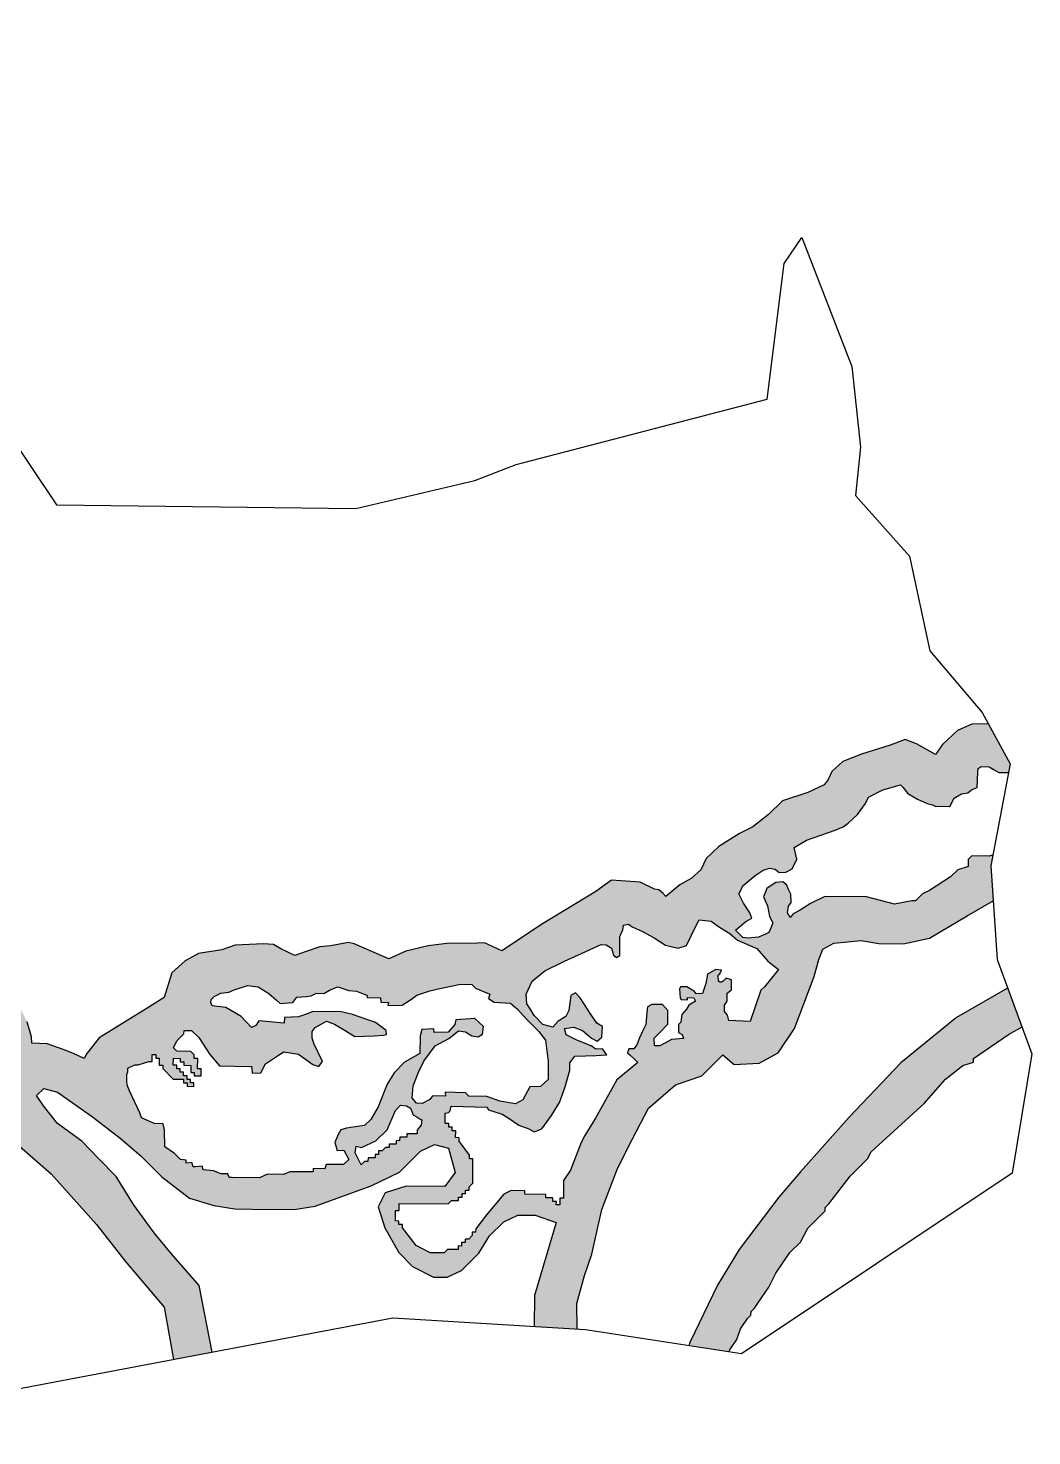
# Model space of a CAD drawing. Header units: metres. Extents: x 291882 to 296460, y 1983505 to 1986737.
# Drawn here: x 295309 to 296460, y 1983505 to 1985121 of the extents above; entities that cross this region are included whole.
import ezdxf

# ---------------------------------------------------------------- set-up
doc = ezdxf.new("R2010")
doc.units = ezdxf.units.M
doc.layers.add('MANGROOVE BUFFER ZONE', color=120, linetype='Continuous')
doc.layers.add('village', color=3, linetype='Continuous')

msp = doc.modelspace()

# ---------------------------------------------------------------- hatches: boundary and pattern name
at = {"layer": 'MANGROOVE BUFFER ZONE'}
h = msp.add_hatch(dxfattribs=at)
h.set_pattern_fill('GRASS', color=256, scale=0.8)
h.paths.add_polyline_path([(295191.7, 1983819.2), (295165.4, 1983825.8), (295147.1, 1983828.4), (295117.9, 1983828.9), (295071.2, 1983816.8), (295027.4, 1983787.4), (294989.7, 1983764), (294961.4, 1983735.7), (294916, 1983707), (294877.3, 1983662.1), (294854, 1983624.9), (294845.1, 1983615.5), (294885.9, 1983589), (294899.2, 1983603.2), (294915.5, 1983631.1), (294931.8, 1983655.1), (294956, 1983674.9), (294980.1, 1983682.7), (294992.2, 1983690.6), (295004.2, 1983690.5), (295016.3, 1983694.4), (295044.3, 1983694.1), (295052.3, 1983690), (295064.3, 1983685.9), (295092.4, 1983685.7), (295104.5, 1983693.6), (295120.6, 1983701.4), (295128.7, 1983709.4), (295140.7, 1983713.3), (295144.8, 1983717.2), (295148.7, 1983709.2), (295148.5, 1983693.2), (295144.4, 1983681.2), (295136.3, 1983673.2), (295132.2, 1983661.2), (295136.1, 1983645.2), (295139.9, 1983629.1), (295163.8, 1983608.8), (295171.8, 1983604.7), (295183.7, 1983596.6), (295187.7, 1983592.6), (295183.6, 1983580.6), (295167.4, 1983568.7), (295119, 1983533.1), (295116.1, 1983524.6), (295144, 1983529.9), (295153.8, 1983538.9), (295162.2, 1983546), (295172.7, 1983552.6), (295182.3, 1983558), (295199.1, 1983573.1), (295203.5, 1983582.3), (295203.9, 1983590.6), (295207.5, 1983597.9), (295220.7, 1983606.4), (295227.7, 1983610.3), (295233.4, 1983614.7), (295237.9, 1983617.1), (295241.4, 1983616.1), (295243.8, 1983613.4), (295244.7, 1983582), (295241.4, 1983571.3), (295240.8, 1983548.3), (295293.9, 1983558.3), (295299.2, 1983647.3), (295295.1, 1983683.7), (295291.3, 1983710.2), (295275.4, 1983746.5), (295252, 1983778.9), (295233.1, 1983792.3), (295219, 1983801.5)])
h.paths.add_polyline_path([(295149.3, 1983777.3), (295169.3, 1983773.1), (295181.3, 1983769), (295189.2, 1983760.9), (295201.2, 1983752.8), (295217.1, 1983740.6), (295225, 1983728.5), (295229, 1983720.5), (295244.6, 1983676.2), (295248.5, 1983664.2), (295248.3, 1983644.1), (295244.2, 1983636.2), (295240.1, 1983628.2), (295236.1, 1983620.2), (295228, 1983616.3), (295207.9, 1983604.4), (295203.8, 1983600.4), (295195.8, 1983604.5), (295191.8, 1983604.6), (295183.9, 1983612.7), (295172, 1983624.8), (295168, 1983632.8), (295160.1, 1983636.9), (295152.1, 1983649), (295144.2, 1983653.1), (295144.2, 1983661.1), (295152.4, 1983673.1), (295160.5, 1983685), (295164.5, 1983685), (295168.6, 1983693), (295168.7, 1983705), (295164.8, 1983713.1), (295160.9, 1983725.1), (295152.9, 1983729.2), (295140.9, 1983729.3), (295124.8, 1983721.4), (295112.7, 1983717.5), (295096.6, 1983709.7), (295092.5, 1983701.7), (295084.5, 1983697.8), (295056.4, 1983702), (295052.4, 1983702.1), (295040.4, 1983706.2), (295012.4, 1983706.4), (295004.4, 1983714.5), (295004.5, 1983718.5), (295012.5, 1983722.5), (295028.6, 1983730.3), (295044.8, 1983742.2), (295060.9, 1983754.1), (295093.2, 1983773.8), (295101.2, 1983773.8), (295117.3, 1983777.6)], flags=16)
h.paths.add_polyline_path([(296105.8, 1983942.5), (296119, 1983931.4), (296147.6, 1983933.1), (296169.4, 1983944.8), (296188.1, 1983972.7), (296210.8, 1984032.7), (296215.8, 1984052.1), (296220.6, 1984064.1), (296233.2, 1984070.8), (296264.6, 1984074), (296284.7, 1984070.3), (296312.7, 1984070), (296342.9, 1984076.4), (296386.1, 1984102.3), (296416.1, 1984119.4), (296413.4, 1984159.5), (296415.8, 1984172.1), (296411.5, 1984170.7), (296391.5, 1984170.9), (296387.4, 1984166.9), (296387.3, 1984158.9), (296375.3, 1984155), (296367.2, 1984147), (296343, 1984131.2), (296334.9, 1984127.3), (296326.9, 1984119.3), (296322.8, 1984119.4), (296302.8, 1984115.5), (296270.8, 1984123.9), (296222.7, 1984124.3), (296206.6, 1984116.4), (296194.5, 1984108.5), (296186.4, 1984104.6), (296183.1, 1984100.3), (296180.2, 1984105.6), (296181.3, 1984113.1), (296184.3, 1984117.6), (296183.8, 1984127.2), (296180.7, 1984133.2), (296179.3, 1984137.4), (296174.7, 1984141.1), (296166.5, 1984140.6), (296162.6, 1984137.9), (296156.4, 1984133.6), (296152.5, 1984124.1), (296157, 1984113.5), (296159.4, 1984101.3), (296163.4, 1984094.2), (296161.5, 1984089.8), (296158.7, 1984083), (296154.2, 1984080.6), (296146.7, 1984077.6), (296134.9, 1984076.7), (296128.7, 1984077.4), (296120.4, 1984085.6), (296132.4, 1984095.6), (296139.3, 1984099.4), (296136.7, 1984105.8), (296129.4, 1984116.7), (296124.2, 1984127.5), (296129.2, 1984137.1), (296143.1, 1984148.3), (296152.2, 1984154.7), (296159.3, 1984157), (296165.8, 1984155.6), (296170.4, 1984152.1), (296178, 1984152.2), (296185.5, 1984156.2), (296190.9, 1984167.3), (296187.5, 1984180.7), (296201.8, 1984189), (296234.8, 1984200.6), (296243.9, 1984204.5), (296249.6, 1984208.4), (296260.2, 1984218.3), (296269.6, 1984231.1), (296273, 1984238.3), (296289.4, 1984246.9), (296309.7, 1984252.5), (296312.3, 1984249.8), (296318.2, 1984242.4), (296329.1, 1984236), (296340.2, 1984231), (296346.2, 1984229.7), (296350.1, 1984227.8), (296357.5, 1984228.2), (296366.3, 1984227.6), (296371.4, 1984237.2), (296379.6, 1984242.3), (296386.9, 1984243.4), (296391.3, 1984246.9), (296397.8, 1984249.6), (296398.4, 1984267), (296398.9, 1984271.1), (296402.2, 1984273.4), (296411.3, 1984273.3), (296417, 1984269.8), (296422.4, 1984266.8), (296433.6, 1984266.5), (296435.6, 1984276.6), (296410.5, 1984322.4), (296391.5, 1984322.1), (296374.9, 1984314.8), (296357.9, 1984298.7), (296350, 1984287.2), (296328.2, 1984299.5), (296315.2, 1984304.4), (296298, 1984297.9), (296264.8, 1984287.6), (296243.5, 1984279.5), (296230.8, 1984267.9), (296226.8, 1984258.5), (296222.1, 1984252.4), (296203.4, 1984243.9), (296174.4, 1984234.1), (296158.1, 1984218.5), (296140.3, 1984204.4), (296125.1, 1984196.8), (296101.1, 1984181.6), (296086.9, 1984168.1), (296080.6, 1984154.9), (296069.6, 1984144.9), (296056.6, 1984137.9), (296040.5, 1984124.5), (296037, 1984128.3), (296032.5, 1984131.9), (296027.6, 1984132.9), (296011.1, 1984140.8), (295978.2, 1984143), (295960.2, 1984130), (295899, 1984093), (295852.4, 1984061.9), (295832.5, 1984071), (295824.1, 1984070.9), (295789.1, 1984070.4), (295767.9, 1984067.8), (295742.3, 1984061.6), (295722.6, 1984052.9), (295714.8, 1984056.3), (295682.9, 1984070.2), (295676.3, 1984071.4), (295655.8, 1984067.9), (295643.4, 1984066.6), (295628, 1984061.3), (295615, 1984056.7), (295598.7, 1984064.2), (295590.5, 1984069.1), (295579, 1984070.1), (295546.3, 1984068.4), (295531, 1984063.1), (295504.2, 1984059.1), (295489.2, 1984050.5), (295473.8, 1984036.6), (295464.8, 1984008.5), (295444.4, 1983995.6), (295390.5, 1983962.3), (295386.1, 1983956.8), (295376.4, 1983944.3), (295373.2, 1983938.4), (295361.7, 1983943.8), (295351.3, 1983947.9), (295330.7, 1983955.1), (295313.3, 1983955.9), (295312.9, 1983963.2), (295307.9, 1983980.4), (295294.1, 1984006.8), (295273, 1984020.8), (295250.2, 1984020.7), (295222.2, 1984020.6), (295202.5, 1984012.8), (295192.3, 1984005.5), (295178.1, 1984011.9), (295164.9, 1984016.4), (295156.5, 1984017.1), (295129, 1984017), (295115.4, 1984014.2), (295098.4, 1984008.1), (295087.2, 1983996.5), (295079.7, 1983989.8), (295066.8, 1983972.4), (295061.4, 1983958.4), (295058, 1983951.7), (295052.7, 1983941.3), (295052.7, 1983933.9), (295052.7, 1983907.5), (295056.4, 1983894.5), (295062.3, 1983882.8), (295066, 1983875.8), (295074, 1983866.2), (295085.5, 1983864), (295097, 1983861.7), (295115, 1983861.1), (295134.4, 1983866.2), (295183.1, 1983892.9), (295212.1, 1983897.7), (295267.2, 1983912), (295272.4, 1983910.8), (295274.1, 1983883.5), (295280.9, 1983858.2), (295298.9, 1983838), (295335.4, 1983806), (295387.5, 1983747.8), (295420.2, 1983705.7), (295465, 1983653.2), (295475.8, 1983592.8), (295520.2, 1983601.3), (295505.1, 1983677.9), (295473.4, 1983714.2), (295453.6, 1983738.5), (295429.8, 1983770.8), (295410.1, 1983803), (295390.2, 1983823.2), (295370.4, 1983843.5), (295342.5, 1983863.8), (295326.7, 1983884), (295318.7, 1983896), (295326.8, 1983904), (295342.8, 1983899.8), (295382.7, 1983871.4), (295414.5, 1983847.1), (295438.4, 1983826.8), (295462.2, 1983802.5), (295494, 1983778.2), (295522, 1983769.9), (295546, 1983765.7), (295566.1, 1983765.5), (295614.2, 1983765.1), (295638.2, 1983768.8), (295702.6, 1983792.3), (295734.8, 1983808.1), (295751, 1983823.9), (295759.1, 1983831.9), (295775.2, 1983839.8), (295791.2, 1983835.6), (295798.9, 1983807.5), (295786.8, 1983791.5), (295742.7, 1983791.9), (295718.5, 1983784.1), (295710.4, 1983768.2), (295718.2, 1983744.1), (295734, 1983715.9), (295749.8, 1983699.7), (295773.8, 1983687.4), (295789.8, 1983687.3), (295805.9, 1983695.2), (295826.1, 1983715), (295838.3, 1983734.9), (295854.5, 1983750.8), (295870.6, 1983758.7), (295890.7, 1983758.5), (295914.6, 1983750.3), (295889.8, 1983666.3), (295889.5, 1983630.6), (295938.9, 1983627.5), (295938.5, 1983657.3), (295947.3, 1983689.5), (295955.7, 1983713.7), (295967.2, 1983765.2), (295984.9, 1983812.3), (296001.9, 1983845.4), (296020.4, 1983881.3), (296051.6, 1983908.2), (296081.8, 1983918.5)])
h.paths.add_polyline_path([(295100.5, 1983922.4), (295104.9, 1983936.9), (295107.9, 1983941.2), (295111.6, 1983946.9), (295118.5, 1983959.9), (295124.8, 1983964.9), (295141.5, 1983965.1), (295149.3, 1983969.6), (295158.5, 1983966.8), (295170.1, 1983960.4), (295183.2, 1983955.6), (295195.7, 1983952.6), (295198.8, 1983955.7), (295207.7, 1983962.4), (295215.4, 1983963.9), (295225, 1983964.7), (295235.7, 1983968.4), (295240.5, 1983971), (295248, 1983972.6), (295257.4, 1983972), (295259.9, 1983969.8), (295260.6, 1983963.5), (295251.6, 1983960.4), (295235.1, 1983956.9), (295213.7, 1983952.5), (295194.9, 1983941.3), (295190.9, 1983945.3), (295177.4, 1983944.9), (295151.1, 1983932.1), (295122, 1983916.8), (295109.6, 1983910), (295102.4, 1983910.1), (295100, 1983914.3)], flags=16)
h.paths.add_polyline_path([(295422.2, 1983920.1), (295423.2, 1983923.2), (295423.2, 1983927.2), (295431.3, 1983931.1), (295435.3, 1983931.1), (295447.4, 1983935), (295451.4, 1983934.9), (295451.4, 1983942.9), (295455.5, 1983942.9), (295455.4, 1983938.9), (295459.4, 1983938.9), (295459.4, 1983930.8), (295463.4, 1983930.8), (295463.3, 1983926.8), (295475.2, 1983914.7), (295487.3, 1983914.6), (295487.2, 1983910.5), (295491.2, 1983910.5), (295491.2, 1983906.5), (295499.2, 1983906.4), (295499.2, 1983910.4), (295495.2, 1983910.5), (295495.3, 1983914.5), (295491.3, 1983914.5), (295491.3, 1983918.5), (295487.3, 1983918.6), (295487.3, 1983922.6), (295483.3, 1983922.6), (295483.4, 1983926.6), (295479.4, 1983926.6), (295479.4, 1983930.7), (295475.4, 1983930.7), (295475.5, 1983938.7), (295483.5, 1983938.6), (295483.4, 1983934.6), (295487.4, 1983934.6), (295487.4, 1983930.6), (295495.4, 1983930.5), (295495.4, 1983922.5), (295499.4, 1983922.5), (295499.3, 1983918.4), (295507.3, 1983918.4), (295507.4, 1983926.4), (295503.4, 1983926.4), (295503.5, 1983938.5), (295499.5, 1983938.5), (295499.5, 1983942.5), (295495.6, 1983946.5), (295479.5, 1983946.7), (295475.6, 1983950.7), (295479.6, 1983958.7), (295487.7, 1983966.7), (295487.8, 1983970.7), (295491.8, 1983970.6), (295496.2, 1983970.6), (295504.7, 1983962.5), (295517.3, 1983943), (295528.4, 1983929.9), (295563.3, 1983929.2), (295565.3, 1983929.7), (295566, 1983921.5), (295576, 1983922), (295581.4, 1983932.5), (295596.2, 1983942.1), (295602.1, 1983945.9), (295619, 1983943.5), (295635.7, 1983931.4), (295642.4, 1983929.2), (295646.7, 1983934.8), (295637.2, 1983954.7), (295634.6, 1983961.9), (295634.7, 1983969.3), (295638.1, 1983974.1), (295651.1, 1983981.3), (295660.5, 1983977.8), (295672.8, 1983970.5), (295683.8, 1983963.8), (295706, 1983964.6), (295716.8, 1983965.1), (295720.2, 1983966), (295719.6, 1983970.5), (295707.5, 1983979.7), (295681.2, 1983989.1), (295668, 1983992), (295635.7, 1983992.3), (295630.1, 1983990.2), (295619.1, 1983986.2), (295603.2, 1983985.3), (295602.8, 1983979), (295573.7, 1983981.5), (295570.1, 1983976.3), (295565.2, 1983974.2), (295553.4, 1983986.7), (295535.6, 1983997), (295520.1, 1983999), (295518.4, 1984002.6), (295518.8, 1984006.2), (295522.5, 1984009.6), (295530.1, 1984013.5), (295539.2, 1984014.7), (295545.4, 1984017.4), (295560.5, 1984022.1), (295572.9, 1984020.8), (295585, 1984012.9), (295593.8, 1984005.4), (295598.1, 1984001.7), (295612.7, 1984002.6), (295617.1, 1984008.7), (295627.9, 1984009.7), (295633.8, 1984010.3), (295639.8, 1984013.6), (295648, 1984013), (295655.3, 1984017.1), (295664.1, 1984020.5), (295676.7, 1984016.3), (295685.7, 1984015.9), (295689.5, 1984014.1), (295697.5, 1984011), (295698, 1984008.5), (295713.2, 1984008), (295713.7, 1984003), (295722.2, 1984002.6), (295721.7, 1983999.4), (295738.1, 1983999.8), (295748.6, 1984006.6), (295754.8, 1984011.3), (295769.9, 1984016), (295781.3, 1984018.8), (295804.9, 1984023.6), (295817.8, 1984023.2), (295822, 1984019.1), (295838.6, 1984012.2), (295836.9, 1984007.2), (295843.7, 1984003.1), (295862.4, 1984001.8), (295870.3, 1983994.9), (295880.4, 1983984), (295894.9, 1983969.6), (295902.5, 1983959.4), (295905.5, 1983935.1), (295905.6, 1983914.3), (295896.6, 1983906.3), (295884.6, 1983906), (295876.6, 1983891.1), (295868, 1983886.3), (295850, 1983889.3), (295835.2, 1983894.9), (295814.5, 1983895.2), (295810.5, 1983899.2), (295787.3, 1983899.6), (295787.7, 1983895.2), (295772.7, 1983895.4), (295769.9, 1983891.5), (295761.1, 1983886.9), (295754.6, 1983887.1), (295749.6, 1983893.1), (295750.7, 1983906.9), (295757.2, 1983923.7), (295762.7, 1983935.3), (295775.8, 1983953.1), (295791.7, 1983961.3), (295802.6, 1983970.1), (295810.7, 1983969.2), (295818, 1983964.3), (295825.2, 1983963.2), (295830.3, 1983966.4), (295831.4, 1983975.2), (295826.3, 1983979.8), (295821.5, 1983984.2), (295799.4, 1983982.9), (295798.3, 1983977.4), (295790.6, 1983968.5), (295774.7, 1983968.3), (295774.3, 1983972.6), (295760.7, 1983971.6), (295758.8, 1983964.4), (295758.1, 1983944.2), (295740.8, 1983934.4), (295728.9, 1983922.1), (295720.8, 1983908.9), (295710.6, 1983883), (295702.1, 1983868.6), (295694.8, 1983861.5), (295684, 1983860), (295674, 1983858.6), (295667.8, 1983856.5), (295664.4, 1983851.2), (295660.7, 1983842), (295662.5, 1983835.6), (295663.2, 1983833), (295671, 1983833.1), (295676.8, 1983822.7), (295670.7, 1983816.7), (295656.8, 1983816.7), (295650.7, 1983816.7), (295649.2, 1983811.7), (295635.9, 1983812), (295636, 1983808.3), (295609.2, 1983808.3), (295602, 1983805.3), (295583.5, 1983805.6), (295574.4, 1983801.5), (295542.9, 1983801.8), (295539.4, 1983801.9), (295537.9, 1983806), (295530.4, 1983805.9), (295521.5, 1983809.6), (295509.6, 1983810.5), (295508.6, 1983814.9), (295500.8, 1983814.1), (295498.4, 1983814.2), (295496.8, 1983819.1), (295490.1, 1983818.4), (295490.3, 1983821.6), (295483.6, 1983822.5), (295480.6, 1983825.6), (295476.9, 1983829.5), (295465.9, 1983837.2), (295465.5, 1983856.7), (295464, 1983863.3), (295453.9, 1983863.8), (295446.7, 1983866.8), (295438.8, 1983870.2), (295437.2, 1983876.2), (295431, 1983889.2), (295425.2, 1983901.3), (295422.9, 1983907), (295422.1, 1983911.6)], flags=16)
h.paths.add_polyline_path([(295685.1, 1983838), (295691.4, 1983836.4), (295707.9, 1983844), (295720.9, 1983856.4), (295730.3, 1983878.9), (295736.1, 1983884.7), (295742.8, 1983884.1), (295747.4, 1983881.3), (295750.8, 1983873.9), (295754.9, 1983871.4), (295759.4, 1983868.6), (295760.7, 1983867.9), (295759.9, 1983862), (295757.6, 1983859.2), (295755.3, 1983856), (295755.2, 1983852), (295743.2, 1983852.1), (295743.2, 1983848.1), (295735.2, 1983848.1), (295735.1, 1983844.1), (295731.1, 1983844.2), (295731.1, 1983840.2), (295723.1, 1983840.2), (295723, 1983836.2), (295719, 1983836.3), (295715, 1983832.3), (295711, 1983832.3), (295710.9, 1983828.3), (295706.9, 1983828.4), (295706.9, 1983824.3), (295698.9, 1983824.4), (295698.8, 1983820.4), (295694.8, 1983820.4), (295690.8, 1983816.5), (295687.5, 1983823.2), (295684.2, 1983830.2)], flags=16)
h.paths.add_polyline_path([(295730.4, 1983764), (295734.4, 1983764), (295734.5, 1983772), (295790.6, 1983771.5), (295794.6, 1983775.4), (295802.6, 1983775.4), (295802.7, 1983779.4), (295806.7, 1983779.3), (295806.7, 1983783.3), (295810.7, 1983783.3), (295810.8, 1983787.3), (295814.8, 1983787.3), (295814.8, 1983791.3), (295818.9, 1983795.3), (295819.1, 1983823.3), (295815.1, 1983823.4), (295815.1, 1983827.4), (295803.3, 1983843.5), (295803.3, 1983847.5), (295799.3, 1983847.6), (295799.4, 1983855.6), (295795.4, 1983855.6), (295795.4, 1983859.6), (295791.4, 1983859.7), (295791.4, 1983863.7), (295787.4, 1983863.7), (295787.4, 1983867.7), (295787.5, 1983875.5), (295791, 1983876.5), (295793.1, 1983878.2), (295794.2, 1983883.7), (295835.1, 1983882.7), (295837.1, 1983879.5), (295852.8, 1983874.7), (295859.7, 1983870.4), (295871.8, 1983861.9), (295883.5, 1983857.7), (295889.5, 1983854.3), (295898.3, 1983857.8), (295909.2, 1983872.9), (295918.4, 1983888.1), (295924.9, 1983905.8), (295930.3, 1983925), (295930.3, 1983933.6), (295936.1, 1983941), (295960.6, 1983942), (295972.9, 1983942.5), (295967.9, 1983949.7), (295960, 1983949.3), (295954.9, 1983953), (295938.5, 1983959.5), (295926, 1983965.7), (295924.1, 1983972.8), (295934.9, 1983974.4), (295944.8, 1983970.4), (295955.2, 1983961.6), (295961.7, 1983958.3), (295967.1, 1983963.1), (295967.7, 1983975.3), (295961.3, 1983979), (295953.4, 1983991), (295947.3, 1984000.3), (295942.2, 1984008.1), (295936.9, 1984013.9), (295931.6, 1984010.7), (295929.3, 1983993.7), (295925.8, 1983986.5), (295916.9, 1983981.1), (295911, 1983974.3), (295899.2, 1983977.6), (295889.3, 1983987.6), (295885.5, 1983994.1), (295881.2, 1984001.2), (295880.2, 1984012.4), (295887.3, 1984027.1), (295901.8, 1984039.2), (295924.3, 1984050.2), (295940.4, 1984057.6), (295966.4, 1984069.4), (295972.1, 1984068.8), (295978.3, 1984064.9), (295980.3, 1984057.1), (295983.9, 1984054.3), (295987.7, 1984056.7), (295987.6, 1984078.6), (295991, 1984086.2), (295991.8, 1984091.6), (295997.7, 1984092.8), (296002, 1984089.4), (296013.7, 1984084.2), (296026.9, 1984077), (296040, 1984068.4), (296054.8, 1984065.1), (296064.1, 1984068.1), (296070, 1984080.1), (296075, 1984090.3), (296078.6, 1984097.6), (296092.6, 1984096.2), (296102, 1984089), (296113.7, 1984081.9), (296122.7, 1984074.3), (296144.7, 1984064.5), (296157.4, 1984050.3), (296169.8, 1984040.6), (296153.6, 1984020.7), (296149.6, 1984016.7), (296137.2, 1983980.8), (296112.9, 1983982.1), (296111.3, 1983988), (296107.9, 1983992.4), (296107.9, 1983999.6), (296110.9, 1984004.1), (296110.9, 1984013.5), (296115.7, 1984017.4), (296115.9, 1984028.6), (296109.7, 1984030.5), (296106.2, 1984027.1), (296104.5, 1984026.1), (296102.6, 1984026), (296101, 1984027.1), (296100.6, 1984034), (296102.6, 1984035.5), (296104.3, 1984039.8), (296097.7, 1984040.7), (296091.6, 1984037.1), (296088.3, 1984035.1), (296086.2, 1984024.4), (296082.6, 1984013.1), (296075.4, 1984012.7), (296073.2, 1984015.5), (296064.7, 1984020.5), (296057.4, 1984020.7), (296056.1, 1984018.2), (296057, 1984007.7), (296057.9, 1984006.3), (296065.3, 1984005.7), (296065.2, 1984008.6), (296072.6, 1984007.9), (296074.6, 1984004.2), (296066.9, 1983999.7), (296064.2, 1983995), (296058.7, 1983988.8), (296057.8, 1983980), (296055.1, 1983977.5), (296055, 1983968.3), (296059.2, 1983965.9), (296060.9, 1983961.4), (296047, 1983960.4), (296043.4, 1983958.5), (296033.4, 1983952.8), (296027.6, 1983952.9), (296027.2, 1983961.7), (296033.4, 1983968.2), (296042.6, 1983977.8), (296042.6, 1983993.6), (296036.7, 1984000.3), (296024.6, 1984000.5), (296019.6, 1983997.9), (296018.8, 1983990.8), (296017.6, 1983977.4), (296014.9, 1983972), (296010.1, 1983962.1), (296007.2, 1983954.1), (296003.8, 1983949.6), (295998, 1983949.6), (295996.5, 1983944.9), (295999, 1983942.6), (296004.5, 1983937.8), (296008.5, 1983933.8), (295984.3, 1983914), (295959.8, 1983870.1), (295947.6, 1983850.2), (295943.5, 1983842.2), (295931.2, 1983810.3), (295923.1, 1983798.3), (295922.9, 1983778.3), (295918.9, 1983778.3), (295918.8, 1983770.3), (295914.8, 1983770.3), (295914.9, 1983774.3), (295910.8, 1983774.4), (295910.9, 1983778.4), (295902.9, 1983778.5), (295902.9, 1983782.5), (295878.9, 1983782.7), (295878.9, 1983786.7), (295862.9, 1983786.8), (295854.8, 1983782.9), (295834.6, 1983759), (295822.4, 1983743.1), (295822.3, 1983739.1), (295818.3, 1983739.1), (295818.3, 1983735.1), (295814.3, 1983731.2), (295810.2, 1983731.2), (295810.2, 1983727.2), (295806.2, 1983727.2), (295806.2, 1983723.2), (295802.2, 1983723.3), (295802.1, 1983719.2), (295790.1, 1983719.4), (295786.1, 1983715.4), (295770, 1983715.5), (295754.1, 1983723.7), (295738.2, 1983743.9), (295738.3, 1983747.9), (295734.2, 1983747.9), (295734.3, 1983751.9), (295730.3, 1983752)], flags=16)
h.paths.add_polyline_path([(296223.4, 1983767.5), (296227.5, 1983771.5), (296251.8, 1983803.3), (296272, 1983823.2), (296276.1, 1983831.2), (296336.7, 1983886.7), (296361.1, 1983914.6), (296381.2, 1983930.4), (296393.3, 1983934.3), (296393.3, 1983938.3), (296433.7, 1983966), (296449.1, 1983974.6), (296432.7, 1984019.3), (296432.5, 1984019.2), (296374, 1983985.5), (296309.9, 1983933.6), (296250.7, 1983871.2), (296195, 1983808.4), (296170, 1983779.4), (296124.6, 1983719.4), (296099.6, 1983678.1), (296067.9, 1983612.5), (296066.7, 1983608.7), (296112.8, 1983601.6), (296113.7, 1983604.1), (296121.8, 1983616.1), (296126, 1983628.1), (296134.1, 1983640), (296138.1, 1983644), (296138.2, 1983648), (296142.2, 1983652), (296150.3, 1983663.9), (296158.5, 1983675.9), (296166.6, 1983691.9), (296182.9, 1983715.8), (296195, 1983727.7), (296203.2, 1983743.6), (296215.3, 1983755.5), (296223.4, 1983763.5)])

# ---------------------------------------------------------------- linework, layer by layer
at = {"layer": 'MANGROOVE BUFFER ZONE', "flags": 128}
for points in [[(296410.5, 1984322.4), (296391.5, 1984322.1), (296374.9, 1984314.8), (296357.9, 1984298.7), (296350, 1984287.2), (296328.2, 1984299.5), (296315.2, 1984304.4), (296298, 1984297.9), (296264.8, 1984287.6), (296243.5, 1984279.5), (296230.8, 1984267.9), (296226.8, 1984258.5), (296222.1, 1984252.4), (296203.4, 1984243.9), (296174.4, 1984234.1), (296158.1, 1984218.5), (296140.3, 1984204.4), (296125.1, 1984196.8), (296101.1, 1984181.6), (296086.9, 1984168.1), (296080.6, 1984154.9), (296069.6, 1984144.9), (296056.6, 1984137.9), (296040.5, 1984124.5), (296037, 1984128.3), (296032.5, 1984131.9), (296027.6, 1984132.9), (296011.1, 1984140.8), (295978.2, 1984143), (295960.2, 1984130), (295899, 1984093), (295852.4, 1984061.9), (295832.5, 1984071), (295824.1, 1984070.9), (295789.1, 1984070.4), (295767.9, 1984067.8), (295742.3, 1984061.6), (295722.6, 1984052.9), (295714.8, 1984056.3), (295682.9, 1984070.2), (295676.3, 1984071.4), (295655.8, 1984067.9), (295643.4, 1984066.6), (295628, 1984061.3), (295615, 1984056.7), (295598.7, 1984064.2), (295590.5, 1984069.1), (295579, 1984070.1), (295546.3, 1984068.4), (295531, 1984063.1), (295504.2, 1984059.1), (295489.2, 1984050.5), (295473.8, 1984036.6), (295464.8, 1984008.5), (295444.4, 1983995.6), (295390.5, 1983962.3), (295386.1, 1983956.8), (295376.4, 1983944.3), (295373.2, 1983938.4), (295361.7, 1983943.8), (295351.3, 1983947.9), (295330.7, 1983955.1), (295313.3, 1983955.9), (295312.9, 1983963.2), (295307.9, 1983980.4)], [(296415.8, 1984172.1), (296411.5, 1984170.7), (296391.5, 1984170.9), (296387.4, 1984166.9), (296387.3, 1984158.9), (296375.3, 1984155), (296367.2, 1984147), (296343, 1984131.2), (296334.9, 1984127.3), (296326.9, 1984119.3), (296322.8, 1984119.4), (296302.8, 1984115.5), (296270.8, 1984123.9), (296222.7, 1984124.3), (296206.6, 1984116.4), (296194.5, 1984108.5), (296186.4, 1984104.6), (296183.1, 1984100.3), (296180.2, 1984105.6), (296181.3, 1984113.1), (296184.3, 1984117.6), (296183.8, 1984127.2), (296180.7, 1984133.2), (296179.3, 1984137.4), (296174.7, 1984141.1), (296166.5, 1984140.6), (296162.6, 1984137.9), (296156.4, 1984133.6), (296152.5, 1984124.1), (296157, 1984113.5), (296159.4, 1984101.3), (296163.4, 1984094.2), (296161.5, 1984089.8), (296158.7, 1984083), (296154.2, 1984080.6), (296146.7, 1984077.6), (296134.9, 1984076.7), (296128.7, 1984077.4), (296120.4, 1984085.6), (296132.4, 1984095.6), (296139.3, 1984099.4), (296136.7, 1984105.8), (296129.4, 1984116.7), (296124.2, 1984127.5), (296129.2, 1984137.1), (296143.1, 1984148.3), (296152.2, 1984154.7), (296159.3, 1984157), (296165.8, 1984155.6), (296170.4, 1984152.1), (296178, 1984152.2), (296185.5, 1984156.2), (296190.9, 1984167.3), (296187.5, 1984180.7), (296201.8, 1984189), (296234.8, 1984200.6), (296243.9, 1984204.5), (296249.6, 1984208.4), (296260.2, 1984218.3), (296269.6, 1984231.1), (296273, 1984238.3), (296289.4, 1984246.9), (296309.7, 1984252.5), (296312.3, 1984249.8), (296318.2, 1984242.4), (296329.1, 1984236), (296340.2, 1984231), (296346.2, 1984229.7), (296350.1, 1984227.8), (296357.5, 1984228.2), (296366.3, 1984227.6), (296371.4, 1984237.2), (296379.6, 1984242.3), (296386.9, 1984243.4), (296391.3, 1984246.9), (296397.8, 1984249.6), (296398.4, 1984267), (296398.9, 1984271.1), (296402.2, 1984273.4), (296411.3, 1984273.3), (296417, 1984269.8), (296422.4, 1984266.8), (296433.6, 1984266.5)], [(295938.9, 1983627.5), (295938.5, 1983657.3), (295947.3, 1983689.5), (295955.7, 1983713.7), (295967.2, 1983765.2), (295984.9, 1983812.3), (296001.9, 1983845.4), (296020.4, 1983881.3), (296051.6, 1983908.2), (296081.8, 1983918.5), (296105.8, 1983942.5), (296119, 1983931.4), (296147.6, 1983933.1), (296169.4, 1983944.8), (296188.1, 1983972.7), (296210.8, 1984032.7), (296215.8, 1984052.1), (296220.6, 1984064.1), (296233.2, 1984070.8), (296264.6, 1984074), (296284.7, 1984070.3), (296312.7, 1984070), (296342.9, 1984076.4), (296386.1, 1984102.3), (296416.1, 1984119.4)], [(296432.7, 1984019.3), (296432.5, 1984019.2), (296374, 1983985.5), (296309.9, 1983933.6), (296250.7, 1983871.2), (296195, 1983808.4), (296170, 1983779.4), (296124.6, 1983719.4), (296099.6, 1983678.1), (296067.9, 1983612.5), (296066.7, 1983608.7)], [(296112.8, 1983601.6), (296113.7, 1983604.1), (296121.8, 1983616.1), (296126, 1983628.1), (296134.1, 1983640), (296138.1, 1983644), (296138.2, 1983648), (296142.2, 1983652), (296150.3, 1983663.9), (296158.5, 1983675.9), (296166.6, 1983691.9), (296182.9, 1983715.8), (296195, 1983727.7), (296203.2, 1983743.6), (296215.3, 1983755.5), (296223.4, 1983763.5), (296223.4, 1983767.5), (296227.5, 1983771.5), (296251.8, 1983803.3), (296272, 1983823.2), (296276.1, 1983831.2), (296336.7, 1983886.7), (296361.1, 1983914.6), (296381.2, 1983930.4), (296393.3, 1983934.3), (296393.3, 1983938.3), (296433.7, 1983966), (296449.1, 1983974.6)], [(295520.2, 1983601.3), (295505.1, 1983677.9), (295473.4, 1983714.2), (295453.6, 1983738.5), (295429.8, 1983770.8), (295410.1, 1983803), (295390.2, 1983823.2), (295370.4, 1983843.5), (295342.5, 1983863.8), (295326.7, 1983884), (295318.7, 1983896), (295326.8, 1983904), (295342.8, 1983899.8), (295382.7, 1983871.4), (295414.5, 1983847.1), (295438.4, 1983826.8), (295462.2, 1983802.5), (295494, 1983778.2), (295522, 1983769.9), (295546, 1983765.7), (295566.1, 1983765.5), (295614.2, 1983765.1), (295638.2, 1983768.8), (295702.6, 1983792.3), (295734.8, 1983808.1), (295751, 1983823.9), (295759.1, 1983831.9), (295775.2, 1983839.8), (295791.2, 1983835.6), (295798.9, 1983807.5), (295786.8, 1983791.5), (295742.7, 1983791.9), (295718.5, 1983784.1), (295710.4, 1983768.2), (295718.2, 1983744.1), (295734, 1983715.9), (295749.8, 1983699.7), (295773.8, 1983687.4), (295789.8, 1983687.3), (295805.9, 1983695.2), (295826.1, 1983715), (295838.3, 1983734.9), (295854.5, 1983750.8), (295870.6, 1983758.7), (295890.7, 1983758.5), (295914.6, 1983750.3), (295889.8, 1983666.3), (295889.5, 1983630.6)], [(295298.9, 1983838), (295335.4, 1983806), (295387.5, 1983747.8), (295420.2, 1983705.7), (295465, 1983653.2), (295475.8, 1983592.8)]]:
    msp.add_lwpolyline(points, dxfattribs=at)
for points in [[(295787.5, 1983875.5), (295791, 1983876.5), (295793.1, 1983878.2), (295794.2, 1983883.7), (295835.1, 1983882.7), (295837.1, 1983879.5), (295852.8, 1983874.7), (295859.7, 1983870.4), (295871.8, 1983861.9), (295883.5, 1983857.7), (295889.5, 1983854.3), (295898.3, 1983857.8), (295909.2, 1983872.9), (295918.4, 1983888.1), (295924.9, 1983905.8), (295930.3, 1983925), (295930.3, 1983933.6), (295936.1, 1983941), (295960.6, 1983942), (295972.9, 1983942.5), (295967.9, 1983949.7), (295960, 1983949.3), (295954.9, 1983953), (295938.5, 1983959.5), (295926, 1983965.7), (295924.1, 1983972.8), (295934.9, 1983974.4), (295944.8, 1983970.4), (295955.2, 1983961.6), (295961.7, 1983958.3), (295967.1, 1983963.1), (295967.7, 1983975.3), (295961.3, 1983979), (295953.4, 1983991), (295947.3, 1984000.3), (295942.2, 1984008.1), (295936.9, 1984013.9), (295931.6, 1984010.7), (295929.3, 1983993.7), (295925.8, 1983986.5), (295916.9, 1983981.1), (295911, 1983974.3), (295899.2, 1983977.6), (295889.3, 1983987.6), (295885.5, 1983994.1), (295881.2, 1984001.2), (295880.2, 1984012.4), (295887.3, 1984027.1), (295901.8, 1984039.2), (295924.3, 1984050.2), (295940.4, 1984057.6), (295966.4, 1984069.4), (295972.1, 1984068.8), (295978.3, 1984064.9), (295980.3, 1984057.1), (295983.9, 1984054.3), (295987.7, 1984056.7), (295987.6, 1984078.6), (295991, 1984086.2), (295991.8, 1984091.6), (295997.7, 1984092.8), (296002, 1984089.4), (296013.7, 1984084.2), (296026.9, 1984077), (296040, 1984068.4), (296054.8, 1984065.1), (296064.1, 1984068.1), (296070, 1984080.1), (296075, 1984090.3), (296078.6, 1984097.6), (296092.6, 1984096.2), (296102, 1984089), (296113.7, 1984081.9), (296122.7, 1984074.3), (296144.7, 1984064.5), (296157.4, 1984050.3), (296169.8, 1984040.6), (296153.6, 1984020.7), (296149.6, 1984016.7), (296137.2, 1983980.8), (296112.9, 1983982.1), (296111.3, 1983988), (296107.9, 1983992.4), (296107.9, 1983999.6), (296110.9, 1984004.1), (296110.9, 1984013.5), (296115.7, 1984017.4), (296115.9, 1984028.6), (296109.7, 1984030.5), (296106.2, 1984027.1), (296104.5, 1984026.1), (296102.6, 1984026), (296101, 1984027.1), (296100.6, 1984034), (296102.6, 1984035.5), (296104.3, 1984039.8), (296097.7, 1984040.7), (296091.6, 1984037.1), (296088.3, 1984035.1), (296086.2, 1984024.4), (296082.6, 1984013.1), (296075.4, 1984012.7), (296073.2, 1984015.5), (296064.7, 1984020.5), (296057.4, 1984020.7), (296056.1, 1984018.2), (296057, 1984007.7), (296057.9, 1984006.3), (296065.3, 1984005.7), (296065.2, 1984008.6), (296072.6, 1984007.9), (296074.6, 1984004.2), (296066.9, 1983999.7), (296064.2, 1983995), (296058.7, 1983988.8), (296057.8, 1983980), (296055.1, 1983977.5), (296055, 1983968.3), (296059.2, 1983965.9), (296060.9, 1983961.4), (296047, 1983960.4), (296043.4, 1983958.5), (296033.4, 1983952.8), (296027.6, 1983952.9), (296027.2, 1983961.7), (296033.4, 1983968.2), (296042.6, 1983977.8), (296042.6, 1983993.6), (296036.7, 1984000.3), (296024.6, 1984000.5), (296019.6, 1983997.9), (296018.8, 1983990.8), (296017.6, 1983977.4), (296014.9, 1983972), (296010.1, 1983962.1), (296007.2, 1983954.1), (296003.8, 1983949.6), (295998, 1983949.6), (295996.5, 1983944.9), (295999, 1983942.6), (296004.5, 1983937.8), (296008.5, 1983933.8), (295984.3, 1983914), (295959.8, 1983870.1), (295947.6, 1983850.2), (295943.5, 1983842.2), (295931.2, 1983810.3), (295923.1, 1983798.3), (295922.9, 1983778.3), (295918.9, 1983778.3), (295918.8, 1983770.3), (295914.8, 1983770.3), (295914.9, 1983774.3), (295910.8, 1983774.4), (295910.9, 1983778.4), (295902.9, 1983778.5), (295902.9, 1983782.5), (295878.9, 1983782.7), (295878.9, 1983786.7), (295862.9, 1983786.8), (295854.8, 1983782.9), (295834.6, 1983759), (295822.4, 1983743.1), (295822.3, 1983739.1), (295818.3, 1983739.1), (295818.3, 1983735.1), (295814.3, 1983731.2), (295810.2, 1983731.2), (295810.2, 1983727.2), (295806.2, 1983727.2), (295806.2, 1983723.2), (295802.2, 1983723.3), (295802.1, 1983719.2), (295790.1, 1983719.4), (295786.1, 1983715.4), (295770, 1983715.5), (295754.1, 1983723.7), (295738.2, 1983743.9), (295738.3, 1983747.9), (295734.2, 1983747.9), (295734.3, 1983751.9), (295730.3, 1983752), (295730.4, 1983764), (295734.4, 1983764), (295734.5, 1983772), (295790.6, 1983771.5), (295794.6, 1983775.4), (295802.6, 1983775.4), (295802.7, 1983779.4), (295806.7, 1983779.3), (295806.7, 1983783.3), (295810.7, 1983783.3), (295810.8, 1983787.3), (295814.8, 1983787.3), (295814.8, 1983791.3), (295818.9, 1983795.3), (295819.1, 1983823.3), (295815.1, 1983823.4), (295815.1, 1983827.4), (295803.3, 1983843.5), (295803.3, 1983847.5), (295799.3, 1983847.6), (295799.4, 1983855.6), (295795.4, 1983855.6), (295795.4, 1983859.6), (295791.4, 1983859.7), (295791.4, 1983863.7), (295787.4, 1983863.7), (295787.4, 1983867.7)], [(295504.7, 1983962.5), (295517.3, 1983943), (295528.4, 1983929.9), (295563.3, 1983929.2), (295565.3, 1983929.7), (295566, 1983921.5), (295576, 1983922), (295581.4, 1983932.5), (295596.2, 1983942.1), (295602.1, 1983945.9), (295619, 1983943.5), (295635.7, 1983931.4), (295642.4, 1983929.2), (295646.7, 1983934.8), (295637.2, 1983954.7), (295634.6, 1983961.9), (295634.7, 1983969.3), (295638.1, 1983974.1), (295651.1, 1983981.3), (295660.5, 1983977.8), (295672.8, 1983970.5), (295683.8, 1983963.8), (295706, 1983964.6), (295716.8, 1983965.1), (295720.2, 1983966), (295719.6, 1983970.5), (295707.5, 1983979.7), (295681.2, 1983989.1), (295668, 1983992), (295635.7, 1983992.3), (295630.1, 1983990.2), (295619.1, 1983986.2), (295603.2, 1983985.3), (295602.8, 1983979), (295573.7, 1983981.5), (295570.1, 1983976.3), (295565.2, 1983974.2), (295553.4, 1983986.7), (295535.6, 1983997), (295520.1, 1983999), (295518.4, 1984002.6), (295518.8, 1984006.2), (295522.5, 1984009.6), (295530.1, 1984013.5), (295539.2, 1984014.7), (295545.4, 1984017.4), (295560.5, 1984022.1), (295572.9, 1984020.8), (295585, 1984012.9), (295593.8, 1984005.4), (295598.1, 1984001.7), (295612.7, 1984002.6), (295617.1, 1984008.7), (295627.9, 1984009.7), (295633.8, 1984010.3), (295639.8, 1984013.6), (295648, 1984013), (295655.3, 1984017.1), (295664.1, 1984020.5), (295676.7, 1984016.3), (295685.7, 1984015.9), (295689.5, 1984014.1), (295697.5, 1984011), (295698, 1984008.5), (295713.2, 1984008), (295713.7, 1984003), (295722.2, 1984002.6), (295721.7, 1983999.4), (295738.1, 1983999.8), (295748.6, 1984006.6), (295754.8, 1984011.3), (295769.9, 1984016), (295781.3, 1984018.8), (295804.9, 1984023.6), (295817.8, 1984023.2), (295822, 1984019.1), (295838.6, 1984012.2), (295836.9, 1984007.2), (295843.7, 1984003.1), (295862.4, 1984001.8), (295870.3, 1983994.9), (295880.4, 1983984), (295894.9, 1983969.6), (295902.5, 1983959.4), (295905.5, 1983935.1), (295905.6, 1983914.3), (295896.6, 1983906.3), (295884.6, 1983906), (295876.6, 1983891.1), (295868, 1983886.3), (295850, 1983889.3), (295835.2, 1983894.9), (295814.5, 1983895.2), (295810.5, 1983899.2), (295787.3, 1983899.6), (295787.7, 1983895.2), (295772.7, 1983895.4), (295769.9, 1983891.5), (295761.1, 1983886.9), (295754.6, 1983887.1), (295749.6, 1983893.1), (295750.7, 1983906.9), (295757.2, 1983923.7), (295762.7, 1983935.3), (295775.8, 1983953.1), (295791.7, 1983961.3), (295802.6, 1983970.1), (295810.7, 1983969.2), (295818, 1983964.3), (295825.2, 1983963.2), (295830.3, 1983966.4), (295831.4, 1983975.2), (295826.3, 1983979.8), (295821.5, 1983984.2), (295799.4, 1983982.9), (295798.3, 1983977.4), (295790.6, 1983968.5), (295774.7, 1983968.3), (295774.3, 1983972.6), (295760.7, 1983971.6), (295758.8, 1983964.4), (295758.1, 1983944.2), (295740.8, 1983934.4), (295728.9, 1983922.1), (295720.8, 1983908.9), (295710.6, 1983883), (295702.1, 1983868.6), (295694.8, 1983861.5), (295684, 1983860), (295674, 1983858.6), (295667.8, 1983856.5), (295664.4, 1983851.2), (295660.7, 1983842), (295662.5, 1983835.6), (295663.2, 1983833), (295671, 1983833.1), (295676.8, 1983822.7), (295670.7, 1983816.7), (295656.8, 1983816.7), (295650.7, 1983816.7), (295649.2, 1983811.7), (295635.9, 1983812), (295636, 1983808.3), (295609.2, 1983808.3), (295602, 1983805.3), (295583.5, 1983805.6), (295574.4, 1983801.5), (295542.9, 1983801.8), (295539.4, 1983801.9), (295537.9, 1983806), (295530.4, 1983805.9), (295521.5, 1983809.6), (295509.6, 1983810.5), (295508.6, 1983814.9), (295500.8, 1983814.1), (295498.4, 1983814.2), (295496.8, 1983819.1), (295490.1, 1983818.4), (295490.3, 1983821.6), (295483.6, 1983822.5), (295480.6, 1983825.6), (295476.9, 1983829.5), (295465.9, 1983837.2), (295465.5, 1983856.7), (295464, 1983863.3), (295453.9, 1983863.8), (295446.7, 1983866.8), (295438.8, 1983870.2), (295437.2, 1983876.2), (295431, 1983889.2), (295425.2, 1983901.3), (295422.9, 1983907), (295422.1, 1983911.6), (295422.2, 1983920.1), (295423.2, 1983923.2), (295423.2, 1983927.2), (295431.3, 1983931.1), (295435.3, 1983931.1), (295447.4, 1983935), (295451.4, 1983934.9), (295451.4, 1983942.9), (295455.5, 1983942.9), (295455.4, 1983938.9), (295459.4, 1983938.9), (295459.4, 1983930.8), (295463.4, 1983930.8), (295463.3, 1983926.8), (295475.2, 1983914.7), (295487.3, 1983914.6), (295487.2, 1983910.5), (295491.2, 1983910.5), (295491.2, 1983906.5), (295499.2, 1983906.4), (295499.2, 1983910.4), (295495.2, 1983910.5), (295495.3, 1983914.5), (295491.3, 1983914.5), (295491.3, 1983918.5), (295487.3, 1983918.6), (295487.3, 1983922.6), (295483.3, 1983922.6), (295483.4, 1983926.6), (295479.4, 1983926.6), (295479.4, 1983930.7), (295475.4, 1983930.7), (295475.5, 1983938.7), (295483.5, 1983938.6), (295483.4, 1983934.6), (295487.4, 1983934.6), (295487.4, 1983930.6), (295495.4, 1983930.5), (295495.4, 1983922.5), (295499.4, 1983922.5), (295499.3, 1983918.4), (295507.3, 1983918.4), (295507.4, 1983926.4), (295503.4, 1983926.4), (295503.5, 1983938.5), (295499.5, 1983938.5), (295499.5, 1983942.5), (295495.6, 1983946.5), (295479.5, 1983946.7), (295475.6, 1983950.7), (295479.6, 1983958.7), (295487.7, 1983966.7), (295487.8, 1983970.7), (295491.8, 1983970.6), (295496.2, 1983970.6)], [(295685.1, 1983838), (295691.4, 1983836.4), (295707.9, 1983844), (295720.9, 1983856.4), (295730.3, 1983878.9), (295736.1, 1983884.7), (295742.8, 1983884.1), (295747.4, 1983881.3), (295750.8, 1983873.9), (295754.9, 1983871.4), (295759.4, 1983868.6), (295760.7, 1983867.9), (295759.9, 1983862), (295757.6, 1983859.2), (295755.3, 1983856), (295755.2, 1983852), (295743.2, 1983852.1), (295743.2, 1983848.1), (295735.2, 1983848.1), (295735.1, 1983844.1), (295731.1, 1983844.2), (295731.1, 1983840.2), (295723.1, 1983840.2), (295723, 1983836.2), (295719, 1983836.3), (295715, 1983832.3), (295711, 1983832.3), (295710.9, 1983828.3), (295706.9, 1983828.4), (295706.9, 1983824.3), (295698.9, 1983824.4), (295698.8, 1983820.4), (295694.8, 1983820.4), (295690.8, 1983816.5), (295687.5, 1983823.2), (295684.2, 1983830.2)]]:
    msp.add_lwpolyline(points, close=True, dxfattribs=at)
at = {"layer": 'village', "color": 3}
for points in [[(294986.1, 1985301.4, 0), (295270, 1984963.9, 0), (295224.8, 1984747.6, 0), (295341.3, 1984573.9, 0), (295685, 1984569.8, 0), (295821.2, 1984602, 0), (295868.7, 1984620.2, 0), (296156.7, 1984695, 0), (296176.3, 1984850.7, 0), (296196.6, 1984880.8, 0), (296254, 1984732.6, 0), (296263.6, 1984640, 0), (296258, 1984584.7, 0), (296320, 1984514.8, 0), (296343.2, 1984406.3, 0), (296403.2, 1984335.7, 0), (296435.6, 1984276.6, 0), (296413.4, 1984159.5, 0), (296420.7, 1984051.9, 0)], [(296420.7, 1984051.9, 0), (296460.3, 1983943.9, 0), (296437.7, 1983806.8, 0), (296127.2, 1983599.4, 0), (295948.5, 1983626.9, 0), (295727.2, 1983640.5, 0), (295086.8, 1983519, 0), (295014.6, 1983505.3, 0), (294762.9, 1983669, 0), (294549.4, 1983686.6, 0), (294395.2, 1983574.7, 0), (294195.8, 1983524.4, 0), (293634.7, 1983576.8, 0)]]:
    msp.add_polyline3d(points, dxfattribs=at)

doc.saveas('drawing.dxf')
